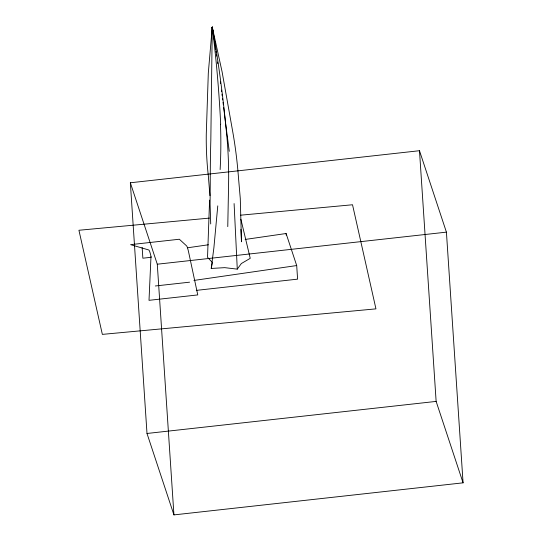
<?xml version="1.0" encoding="UTF-8"?>
<svg xmlns="http://www.w3.org/2000/svg" width="542" height="542" viewBox="0 0 542 542"><rect width="100%" height="100%" fill="white"/><g stroke="black" fill="none" stroke-linecap="round" stroke-linejoin="round"><path stroke-width="0.81" d="M209.585 200.093L207.532 257.281L212.417 262.531M227.769 226.624L228.575 184.836A428.986 339.428 59.4 0 0 227.166 139.748C223.738 102.018 218.975 64.396 212.261 27.1L208.311 72.994L206.278 134.023A430.87 377.063 -11.1 0 0 208.365 176.211L209.93 195.662M217.776 205.865L213.894 247.741L211.231 268.453L224.713 267.653L237.274 269.137L241.346 263.541L250.235 258.338L240.892 219.246M211.231 268.453L212.268 263.27M187.498 247.796L208.392 244.774M245.153 239.449L286.101 233.514L296.698 265.553L297.599 279.144L196.265 290.383M193.921 280.438L296.698 265.553M130.344 182.776L419.481 150.71L446.418 232.145L463.071 482.834L173.935 514.9L146.997 433.471L130.344 182.776L157.282 264.205L173.935 514.9M151.218 257.281L142.858 258.209L142.146 247.47M157.282 264.205L446.418 232.145M155.317 285.98L189.592 282.179M146.997 433.471L436.134 401.405L463.071 482.834M209.415 218.101L78.929 230.262L102.357 334.387L375.952 308.865L352.524 204.761L240.56 215.194M229.273 151.32L225.33 121.32A1446.517 717.601 -83.1 0 0 223.643 107.302M419.481 150.71L436.134 401.405M286.101 233.514L286.203 235.113M234.097 203.562L237.274 269.137M212.376 29.573L212.261 27.1L222.078 71.747L232.938 132.871A412.083 296.291 -73.4 0 1 238.466 177.451L240.275 198.44L241.481 241.773L240.912 229.313M210.716 223.954L210.086 204.09L210.249 184.077A417.841 88.129 -83.5 0 1 210.824 140.412L212.261 27.1A1446.517 717.601 -83.1 0 1 214.734 42.832M212.098 32.96A1428.156 1137.787 -49.1 0 1 212.261 27.1A1427.486 1300.732 28.2 0 1 220.682 124.247M212.41 29.6A1341.071 754.437 63.5 0 1 212.261 27.1A1390.088 204.849 85.9 0 1 212.362 33.001M214.984 44.491A1446.517 717.601 -83.1 0 1 215.242 46.158M215.492 47.818A1446.517 717.601 -83.1 0 1 215.743 49.485M215.994 51.151A1446.517 717.601 -83.1 0 1 216.244 52.818M216.488 54.491A1446.517 717.601 -83.1 0 1 216.732 56.158M217.586 62.018A1446.517 717.601 -83.1 0 1 217.83 63.692M220.364 81.917A1446.517 717.601 -83.1 0 1 220.587 83.543M221.454 90.08A1446.517 717.601 -83.1 0 1 221.664 91.713M221.983 94.172A1446.517 717.601 -83.1 0 1 222.193 95.812M222.511 98.265A1446.517 717.601 -83.1 0 1 222.721 99.911M223.033 102.37A1446.517 717.601 -83.1 0 1 223.338 104.836M220.479 124.24A541.831 500.517 30.8 0 1 220.127 169.585M150.994 256.454L149.009 300.329L197.769 294.923L188.657 252.281A25.657 2.48 83.7 0 0 186.523 245.824L179.348 239.239L130.588 244.645L148.86 250.004A25.657 2.48 83.7 0 1 150.994 256.454"/></g></svg>
